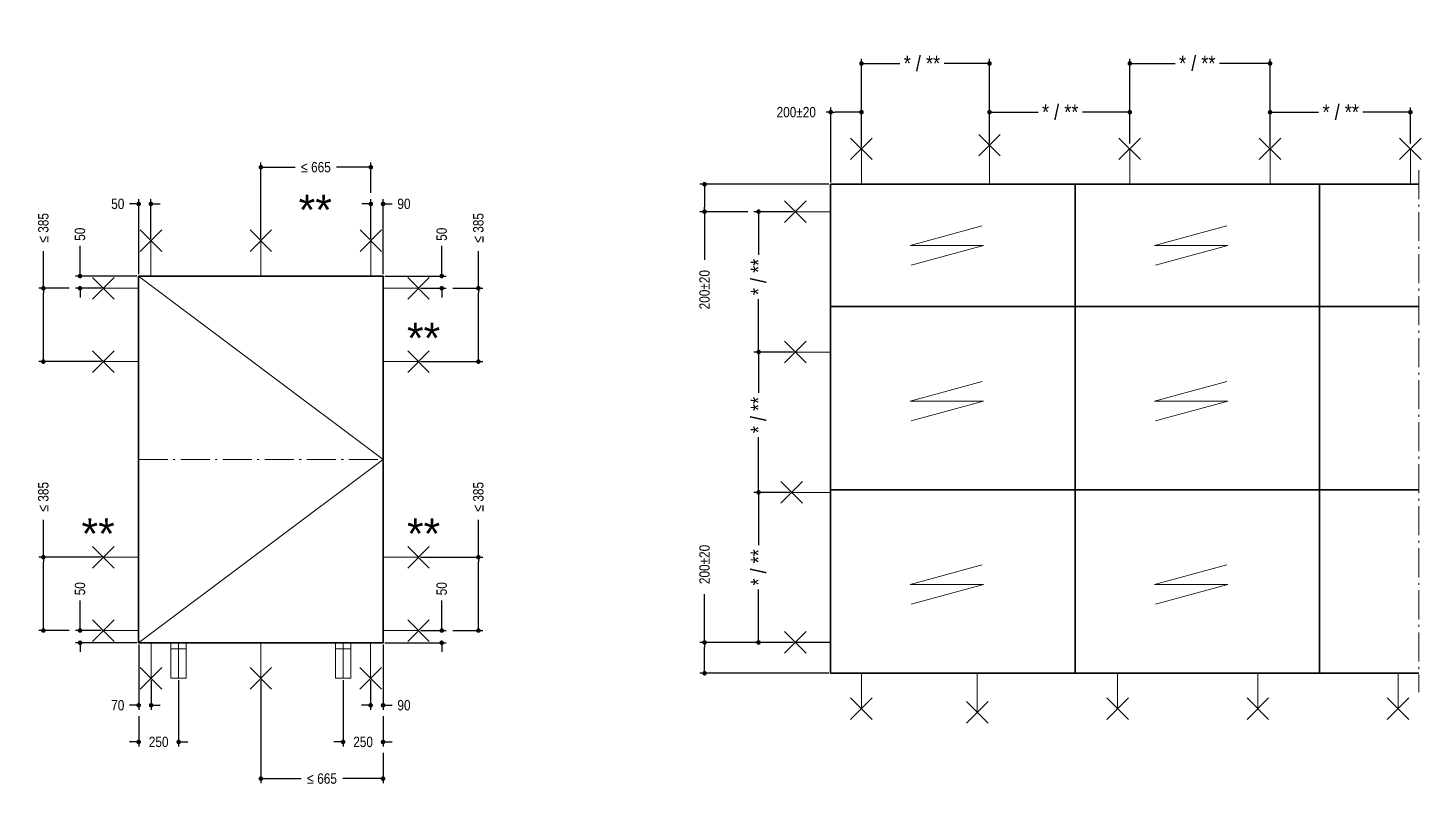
# Model space of a CAD drawing. Header units: millimetres. Extents: x -1598 to 10110, y -2803 to 662.
# Drawn here: x -1393.1 to -1165, y -874.6 to -749.2 of the extents above; entities that cross this region are included whole.
import ezdxf

# ---------------------------------------------------------------- set-up
doc = ezdxf.new("R2010")
doc.units = ezdxf.units.MM
doc.header["$PDMODE"] = 3
doc.header["$PDSIZE"] = -2
doc.linetypes.add('CENTER', pattern=[50.8, 31.75, -6.35, 6.35, -6.35])
doc.linetypes.add('gen7a', pattern=[6.875, 4.75, -0.875, 0.375, -0.875])
for name, color, linetype, lineweight in [('AM_5', 3, 'Continuous', 25), ('Cent3 light', 70, 'gen7a', 18), ('Cont1', 7, 'Continuous', 35), ('CONT2', 2, 'Continuous', 0), ('Cont3', 70, 'Continuous', 18)]:
    doc.layers.add(name, color=color, linetype=linetype, lineweight=lineweight)
doc.layers.add('CENT_18', color=3, linetype='CENTER')
doc.layers.add('CONST25', color=3, linetype='Continuous')
doc.styles.add('BEMSTIL', font='8SIMPLEX.SHX', dxfattribs={"width": 0.85})
doc.styles.add('SWISSL', font='swissl.ttf')
doc.dimstyles.new('Dok-1zu2-PUNKT', dxfattribs={"dimscale": 0.5, "dimtxt": 3.4, "dimasz": 1.5, "dimexe": 1.5, "dimexo": 0.6, "dimgap": 1.5, "dimtad": 0, "dimlfac": 2, "dimdsep": 46, "dimtxsty": 'BEMSTIL', "dimblk": 'PUNKT', "dimblk1": 'PUNKT', "dimblk2": 'PUNKT', "dimcen": 0, "dimclrd": 3, "dimclre": 3, "dimclrt": 3, "dimadec": 0, "dimazin": 0, "dimtfac": 0.7, "dimtofl": 0, "dimtmove": 0, "dimatfit": 3, "dimfxl": 1, "dimtolj": 1, "dimarcsym": 0})

# ---------------------------------------------------------------- blocks, each defined once
blk = doc.blocks.new('PUNKT')
at = {"color": 0, "linetype": 'Continuous'}
blk.add_line((-0.5, 0), (-1, 0), dxfattribs=at)
at = {"color": 0, "linetype": 'Continuous', "const_width": 0.5}
blk.add_lwpolyline([(-0.25, 0, 1), (0.25, 0, 1)], format="xyb", close=True, dxfattribs=at)
blk = doc.blocks.new('*D129')
at = {"layer": 'AM_5', "color": 3, "lineweight": -2, "transparency": 16777216}
for p, q in [((-1261.67, -763.01), (-1262.42, -763.01)), ((-1261.67, -774.51), (-1261.67, -762.26)), ((-1257.38, -763.01), (-1260.92, -763.01)), ((-1256.63, -768.71), (-1256.63, -762.26))]:
    blk.add_line(p, q, dxfattribs=at)
at = {"layer": 'Defpoints', "color": 0, "transparency": 16777216}
for p in [(-1261.67, -763.01), (-1256.63, -769.01), (-1261.67, -774.81)]:
    blk.add_point(p, dxfattribs=at)
at = {"layer": 'AM_5', "color": 3, "lineweight": -2, "transparency": 16777216, "xscale": 0.75, "yscale": 0.75, "zscale": 0.75, "rotation": 180}
blk.add_blockref('PUNKT', (-1261.67, -763.01), dxfattribs=at)
at = {"layer": 'AM_5', "color": 3, "lineweight": -2, "transparency": 16777216, "xscale": 0.75, "yscale": 0.75, "zscale": 0.75}
blk.add_blockref('PUNKT', (-1256.63, -763.01), dxfattribs=at)
at = {"layer": 'AM_5', "color": 3, "transparency": 16777216, "insert": (-1267.3, -763.01), "char_height": 1.7, "attachment_point": 5, "style": 'BEMSTIL'}
blk.add_mtext('\\A1;200±20', dxfattribs=at)
blk = doc.blocks.new('*D130')
at = {"layer": 'AM_5', "color": 3, "lineweight": -2, "transparency": 16777216}
for p, q in [((-1261.97, -774.81), (-1283.06, -774.81)), ((-1282.31, -775.56), (-1282.31, -778.54)), ((-1275.22, -779.29), (-1283.06, -779.29)), ((-1282.31, -779.29), (-1282.31, -787.17))]:
    blk.add_line(p, q, dxfattribs=at)
at = {"layer": 'Defpoints', "color": 0, "transparency": 16777216}
for p in [(-1282.31, -774.81), (-1261.67, -774.81), (-1274.92, -779.29)]:
    blk.add_point(p, dxfattribs=at)
at = {"layer": 'AM_5', "color": 3, "lineweight": -2, "transparency": 16777216, "xscale": 0.75, "yscale": 0.75, "zscale": 0.75}
for p, rotation in [((-1282.31, -774.81), 90), ((-1282.31, -779.29), 270)]:
    blk.add_blockref('PUNKT', p, dxfattribs=dict(at, rotation=rotation))
at = {"layer": 'AM_5', "color": 3, "transparency": 16777216, "insert": (-1282.31, -792.05), "char_height": 1.7, "attachment_point": 5, "rotation": 90, "style": 'BEMSTIL'}
blk.add_mtext('\\A1;200±20', dxfattribs=at)
blk = doc.blocks.new('*D131')
at = {"layer": 'AM_5', "color": 3, "lineweight": -2, "transparency": 16777216}
for p, q in [((-1282.31, -849.77), (-1282.31, -841.89)), ((-1267.77, -849.77), (-1283.06, -849.77)), ((-1282.31, -854.06), (-1282.31, -850.52)), ((-1261.97, -854.81), (-1283.06, -854.81))]:
    blk.add_line(p, q, dxfattribs=at)
at = {"layer": 'Defpoints', "color": 0, "transparency": 16777216}
for p in [(-1267.47, -849.77), (-1282.31, -854.81), (-1261.67, -854.81)]:
    blk.add_point(p, dxfattribs=at)
at = {"layer": 'AM_5', "color": 3, "lineweight": -2, "transparency": 16777216, "xscale": 0.75, "yscale": 0.75, "zscale": 0.75}
for p, rotation in [((-1282.31, -849.77), 90), ((-1282.31, -854.81), 270)]:
    blk.add_blockref('PUNKT', p, dxfattribs=dict(at, rotation=rotation))
at = {"layer": 'AM_5', "color": 3, "transparency": 16777216, "insert": (-1282.31, -837.01), "char_height": 1.7, "attachment_point": 5, "rotation": 90, "style": 'BEMSTIL'}
blk.add_mtext('\\A1;200±20', dxfattribs=at)
blk = doc.blocks.new('MZ')
blk.add_lwpolyline([(6.456, -6.199), (3.499, -7), (6.501, -7), (3.544, -7.801)])
blk = doc.blocks.new('Z')
blk.add_blockref('MZ', (-10, 0))
blk = doc.blocks.new('001')
blk.add_blockref('Z', (9.75, 4.5))
blk = doc.blocks.new('*D117')
at = {"layer": 'AM_5', "color": 3, "lineweight": -2, "transparency": 16777216}
for p, q in [((-1268.97, -825.21), (-1274.22, -825.21)), ((-1273.47, -825.96), (-1273.47, -833.87)), ((-1273.47, -849.02), (-1273.47, -841.11)), ((-1268.37, -849.77), (-1274.22, -849.77))]:
    blk.add_line(p, q, dxfattribs=at)
at = {"layer": 'Defpoints', "color": 0, "transparency": 16777216}
for p in [(-1273.47, -825.21), (-1268.67, -825.21), (-1268.07, -849.77)]:
    blk.add_point(p, dxfattribs=at)
at = {"layer": 'AM_5', "color": 3, "lineweight": -2, "transparency": 16777216, "xscale": 0.75, "yscale": 0.75, "zscale": 0.75}
for p, rotation in [((-1273.47, -825.21), 90), ((-1273.47, -849.77), 270)]:
    blk.add_blockref('PUNKT', p, dxfattribs=dict(at, rotation=rotation))
at = {"layer": 'AM_5', "color": 3, "transparency": 16777216, "insert": (-1273.47, -837.49), "char_height": 2.5, "attachment_point": 5, "rotation": 90, "style": 'BEMSTIL'}
blk.add_mtext('\\A1;{\\fArial|b0|i0|c0|p34;* / **}', dxfattribs=at)
blk = doc.blocks.new('*D118')
at = {"layer": 'AM_5', "color": 3, "lineweight": -2, "transparency": 16777216}
for p, q in [((-1267.77, -802.25), (-1274.22, -802.25)), ((-1273.47, -803), (-1273.47, -808.94)), ((-1273.47, -824.46), (-1273.47, -816.18)), ((-1268.37, -825.21), (-1274.22, -825.21))]:
    blk.add_line(p, q, dxfattribs=at)
at = {"layer": 'Defpoints', "color": 0, "transparency": 16777216}
for p in [(-1273.47, -802.25), (-1267.47, -802.25), (-1268.07, -825.21)]:
    blk.add_point(p, dxfattribs=at)
at = {"layer": 'AM_5', "color": 3, "lineweight": -2, "transparency": 16777216, "xscale": 0.75, "yscale": 0.75, "zscale": 0.75}
for p, rotation in [((-1273.47, -802.25), 90), ((-1273.47, -825.21), 270)]:
    blk.add_blockref('PUNKT', p, dxfattribs=dict(at, rotation=rotation))
at = {"layer": 'AM_5', "color": 3, "transparency": 16777216, "insert": (-1273.47, -812.56), "char_height": 2.5, "attachment_point": 5, "rotation": 90, "style": 'BEMSTIL'}
blk.add_mtext('\\A1;{\\fArial|b0|i0|c0|p34;* / **}', dxfattribs=at)
blk = doc.blocks.new('*D119')
at = {"layer": 'AM_5', "color": 3, "lineweight": -2, "transparency": 16777216}
for p, q in [((-1267.77, -779.29), (-1274.22, -779.29)), ((-1273.47, -780.04), (-1273.47, -786.35)), ((-1273.47, -801.5), (-1273.47, -793.59)), ((-1268.37, -802.25), (-1274.22, -802.25))]:
    blk.add_line(p, q, dxfattribs=at)
at = {"layer": 'Defpoints', "color": 0, "transparency": 16777216}
for p in [(-1273.47, -779.29), (-1267.47, -779.29), (-1268.07, -802.25)]:
    blk.add_point(p, dxfattribs=at)
at = {"layer": 'AM_5', "color": 3, "lineweight": -2, "transparency": 16777216, "xscale": 0.75, "yscale": 0.75, "zscale": 0.75}
for p, rotation in [((-1273.47, -779.29), 90), ((-1273.47, -802.25), 270)]:
    blk.add_blockref('PUNKT', p, dxfattribs=dict(at, rotation=rotation))
at = {"layer": 'AM_5', "color": 3, "transparency": 16777216, "insert": (-1273.47, -789.97), "char_height": 2.5, "attachment_point": 5, "rotation": 90, "style": 'BEMSTIL'}
blk.add_mtext('\\A1;{\\fArial|b0|i0|c0|p34;* / **}', dxfattribs=at)
blk = doc.blocks.new('*D120')
at = {"layer": 'AM_5', "color": 3, "lineweight": -2, "transparency": 16777216}
for p, q in [((-1256.63, -768.11), (-1256.63, -754.3)), ((-1235.67, -768.11), (-1235.67, -754.3)), ((-1255.88, -755.05), (-1250.35, -755.05)), ((-1236.42, -755.05), (-1243.11, -755.05))]:
    blk.add_line(p, q, dxfattribs=at)
at = {"layer": 'Defpoints', "color": 0, "transparency": 16777216}
for p in [(-1235.67, -755.05), (-1256.63, -768.41), (-1235.67, -768.41)]:
    blk.add_point(p, dxfattribs=at)
at = {"layer": 'AM_5', "color": 3, "lineweight": -2, "transparency": 16777216, "xscale": 0.75, "yscale": 0.75, "zscale": 0.75, "rotation": 180}
blk.add_blockref('PUNKT', (-1256.63, -755.05), dxfattribs=at)
at = {"layer": 'AM_5', "color": 3, "lineweight": -2, "transparency": 16777216, "xscale": 0.75, "yscale": 0.75, "zscale": 0.75}
blk.add_blockref('PUNKT', (-1235.67, -755.05), dxfattribs=at)
at = {"layer": 'AM_5', "color": 3, "transparency": 16777216, "insert": (-1246.73, -755.05), "char_height": 2.5, "attachment_point": 5, "style": 'BEMSTIL'}
blk.add_mtext('\\A1;{\\fArial|b0|i0|c0|p34;* / **}', dxfattribs=at)
blk = doc.blocks.new('*D121')
at = {"layer": 'AM_5', "color": 3, "lineweight": -2, "transparency": 16777216}
for p, q in [((-1212.71, -768.11), (-1212.71, -754.28)), ((-1189.75, -768.71), (-1189.75, -754.28)), ((-1211.96, -755.03), (-1205.29, -755.03)), ((-1190.5, -755.03), (-1198.04, -755.03))]:
    blk.add_line(p, q, dxfattribs=at)
at = {"layer": 'Defpoints', "color": 0, "transparency": 16777216}
for p in [(-1189.75, -755.03), (-1212.71, -768.41), (-1189.75, -769.01)]:
    blk.add_point(p, dxfattribs=at)
at = {"layer": 'AM_5', "color": 3, "lineweight": -2, "transparency": 16777216, "xscale": 0.75, "yscale": 0.75, "zscale": 0.75, "rotation": 180}
blk.add_blockref('PUNKT', (-1212.71, -755.03), dxfattribs=at)
at = {"layer": 'AM_5', "color": 3, "lineweight": -2, "transparency": 16777216, "xscale": 0.75, "yscale": 0.75, "zscale": 0.75}
blk.add_blockref('PUNKT', (-1189.75, -755.03), dxfattribs=at)
at = {"layer": 'AM_5', "color": 3, "transparency": 16777216, "insert": (-1201.67, -755.03), "char_height": 2.5, "attachment_point": 5, "style": 'BEMSTIL'}
blk.add_mtext('\\A1;{\\fArial|b0|i0|c0|p34;* / **}', dxfattribs=at)
blk = doc.blocks.new('*D122')
at = {"layer": 'AM_5', "color": 3, "lineweight": -2, "transparency": 16777216}
for p, q in [((-1235.67, -767.51), (-1235.67, -762.26)), ((-1234.92, -763.01), (-1227.72, -763.01)), ((-1213.46, -763.01), (-1220.47, -763.01)), ((-1212.71, -767.51), (-1212.71, -762.26))]:
    blk.add_line(p, q, dxfattribs=at)
at = {"layer": 'Defpoints', "color": 0, "transparency": 16777216}
for p in [(-1212.71, -763.01), (-1235.67, -767.81), (-1212.71, -767.81)]:
    blk.add_point(p, dxfattribs=at)
at = {"layer": 'AM_5', "color": 3, "lineweight": -2, "transparency": 16777216, "xscale": 0.75, "yscale": 0.75, "zscale": 0.75, "rotation": 180}
blk.add_blockref('PUNKT', (-1235.67, -763.01), dxfattribs=at)
at = {"layer": 'AM_5', "color": 3, "lineweight": -2, "transparency": 16777216, "xscale": 0.75, "yscale": 0.75, "zscale": 0.75}
blk.add_blockref('PUNKT', (-1212.71, -763.01), dxfattribs=at)
at = {"layer": 'AM_5', "color": 3, "transparency": 16777216, "insert": (-1224.1, -763.01), "char_height": 2.5, "attachment_point": 5, "style": 'BEMSTIL'}
blk.add_mtext('\\A1;{\\fArial|b0|i0|c0|p34;* / **}', dxfattribs=at)
blk = doc.blocks.new('*D123')
at = {"layer": 'AM_5', "color": 3, "lineweight": -2, "transparency": 16777216}
for p, q in [((-1189.75, -768.11), (-1189.75, -762.26)), ((-1189, -763.01), (-1181.8, -763.01)), ((-1167.54, -763.01), (-1174.55, -763.01)), ((-1166.79, -768.11), (-1166.79, -762.26))]:
    blk.add_line(p, q, dxfattribs=at)
at = {"layer": 'Defpoints', "color": 0, "transparency": 16777216}
for p in [(-1166.79, -763.01), (-1189.75, -768.41), (-1166.79, -768.41)]:
    blk.add_point(p, dxfattribs=at)
at = {"layer": 'AM_5', "color": 3, "lineweight": -2, "transparency": 16777216, "xscale": 0.75, "yscale": 0.75, "zscale": 0.75, "rotation": 180}
blk.add_blockref('PUNKT', (-1189.75, -763.01), dxfattribs=at)
at = {"layer": 'AM_5', "color": 3, "lineweight": -2, "transparency": 16777216, "xscale": 0.75, "yscale": 0.75, "zscale": 0.75}
blk.add_blockref('PUNKT', (-1166.79, -763.01), dxfattribs=at)
at = {"layer": 'AM_5', "color": 3, "transparency": 16777216, "insert": (-1178.18, -763.01), "char_height": 2.5, "attachment_point": 5, "style": 'BEMSTIL'}
blk.add_mtext('\\A1;{\\fArial|b0|i0|c0|p34;* / **}', dxfattribs=at)
blk = doc.blocks.new('*D124')
at = {"layer": 'AM_5', "color": 3, "lineweight": -2, "transparency": 16777216}
for p, q in [((-1336.93, -783.72), (-1336.93, -777.27)), ((-1334.93, -789.52), (-1334.93, -777.27)), ((-1337.68, -778.02), (-1338.43, -778.02)), ((-1334.18, -778.02), (-1333.43, -778.02))]:
    blk.add_line(p, q, dxfattribs=at)
at = {"layer": 'Defpoints', "color": 0, "transparency": 16777216}
for p in [(-1334.93, -778.02), (-1336.93, -784.02), (-1334.93, -789.82)]:
    blk.add_point(p, dxfattribs=at)
at = {"layer": 'AM_5', "color": 3, "lineweight": -2, "transparency": 16777216, "xscale": 0.75, "yscale": 0.75, "zscale": 0.75}
blk.add_blockref('PUNKT', (-1336.93, -778.02), dxfattribs=at)
at = {"layer": 'AM_5', "color": 3, "lineweight": -2, "transparency": 16777216, "xscale": 0.75, "yscale": 0.75, "zscale": 0.75, "rotation": 180}
blk.add_blockref('PUNKT', (-1334.93, -778.02), dxfattribs=at)
at = {"layer": 'AM_5', "color": 3, "transparency": 16777216, "insert": (-1331.51, -778.02), "char_height": 1.7, "attachment_point": 5, "style": 'BEMSTIL'}
blk.add_mtext('\\A1;90', dxfattribs=at)
blk = doc.blocks.new('*D96')
at = {"layer": 'AM_5', "color": 3, "lineweight": -2, "transparency": 16777216}
for p, q in [((-1374.93, -789.52), (-1374.93, -777.27)), ((-1372.93, -783.72), (-1372.93, -777.27)), ((-1375.68, -778.02), (-1376.43, -778.02)), ((-1372.18, -778.02), (-1371.43, -778.02))]:
    blk.add_line(p, q, dxfattribs=at)
at = {"layer": 'Defpoints', "color": 0, "transparency": 16777216}
for p in [(-1374.93, -778.02), (-1372.93, -784.02), (-1374.93, -789.82)]:
    blk.add_point(p, dxfattribs=at)
at = {"layer": 'AM_5', "color": 3, "lineweight": -2, "transparency": 16777216, "xscale": 0.75, "yscale": 0.75, "zscale": 0.75}
blk.add_blockref('PUNKT', (-1374.93, -778.02), dxfattribs=at)
at = {"layer": 'AM_5', "color": 3, "lineweight": -2, "transparency": 16777216, "xscale": 0.75, "yscale": 0.75, "zscale": 0.75, "rotation": 180}
blk.add_blockref('PUNKT', (-1372.93, -778.02), dxfattribs=at)
at = {"layer": 'AM_5', "color": 3, "transparency": 16777216, "insert": (-1378.35, -778.02), "char_height": 1.7, "attachment_point": 5, "style": 'BEMSTIL'}
blk.add_mtext('\\A1;50', dxfattribs=at)
blk = doc.blocks.new('*D97')
at = {"layer": 'AM_5', "color": 3, "lineweight": -2, "transparency": 16777216}
for p, q in [((-1384.53, -789.07), (-1384.53, -784.9)), ((-1375.23, -789.82), (-1385.28, -789.82)), ((-1381.03, -791.82), (-1385.28, -791.82)), ((-1384.53, -792.57), (-1384.53, -793.32))]:
    blk.add_line(p, q, dxfattribs=at)
at = {"layer": 'Defpoints', "color": 0, "transparency": 16777216}
for p in [(-1374.93, -789.82), (-1384.53, -791.82), (-1380.73, -791.82)]:
    blk.add_point(p, dxfattribs=at)
at = {"layer": 'AM_5', "color": 3, "lineweight": -2, "transparency": 16777216, "xscale": 0.75, "yscale": 0.75, "zscale": 0.75}
for p, rotation in [((-1384.53, -789.82), 270), ((-1384.53, -791.82), 90)]:
    blk.add_blockref('PUNKT', p, dxfattribs=dict(at, rotation=rotation))
at = {"layer": 'AM_5', "color": 3, "transparency": 16777216, "insert": (-1384.53, -782.98), "char_height": 1.7, "attachment_point": 5, "rotation": 90, "style": 'BEMSTIL'}
blk.add_mtext('\\A1;50', dxfattribs=at)
blk = doc.blocks.new('*D98')
at = {"layer": 'AM_5', "color": 3, "lineweight": -2, "transparency": 16777216}
for p, q in [((-1384.53, -847.07), (-1384.53, -842.9)), ((-1381.08, -847.82), (-1385.28, -847.82)), ((-1375.23, -849.82), (-1385.28, -849.82)), ((-1384.53, -850.57), (-1384.53, -851.32))]:
    blk.add_line(p, q, dxfattribs=at)
at = {"layer": 'Defpoints', "color": 0, "transparency": 16777216}
for p in [(-1380.78, -847.82), (-1384.53, -849.82), (-1374.93, -849.82)]:
    blk.add_point(p, dxfattribs=at)
at = {"layer": 'AM_5', "color": 3, "lineweight": -2, "transparency": 16777216, "xscale": 0.75, "yscale": 0.75, "zscale": 0.75}
for p, rotation in [((-1384.53, -847.82), 270), ((-1384.53, -849.82), 90)]:
    blk.add_blockref('PUNKT', p, dxfattribs=dict(at, rotation=rotation))
at = {"layer": 'AM_5', "color": 3, "transparency": 16777216, "insert": (-1384.53, -840.98), "char_height": 1.7, "attachment_point": 5, "rotation": 90, "style": 'BEMSTIL'}
blk.add_mtext('\\A1;50', dxfattribs=at)
blk = doc.blocks.new('*D99')
at = {"layer": 'AM_5', "color": 3, "lineweight": -2, "transparency": 16777216}
for p, q in [((-1334.93, -850.12), (-1334.93, -860.8)), ((-1336.97, -855.92), (-1336.97, -860.8)), ((-1337.72, -860.05), (-1338.47, -860.05)), ((-1334.18, -860.05), (-1333.43, -860.05))]:
    blk.add_line(p, q, dxfattribs=at)
at = {"layer": 'Defpoints', "color": 0, "transparency": 16777216}
for p in [(-1334.93, -849.82), (-1336.97, -855.62), (-1334.93, -860.05)]:
    blk.add_point(p, dxfattribs=at)
at = {"layer": 'AM_5', "color": 3, "lineweight": -2, "transparency": 16777216, "xscale": 0.75, "yscale": 0.75, "zscale": 0.75}
blk.add_blockref('PUNKT', (-1336.97, -860.05), dxfattribs=at)
at = {"layer": 'AM_5', "color": 3, "lineweight": -2, "transparency": 16777216, "xscale": 0.75, "yscale": 0.75, "zscale": 0.75, "rotation": 180}
blk.add_blockref('PUNKT', (-1334.93, -860.05), dxfattribs=at)
at = {"layer": 'AM_5', "color": 3, "transparency": 16777216, "insert": (-1331.51, -860.05), "char_height": 1.7, "attachment_point": 5, "style": 'BEMSTIL'}
blk.add_mtext('\\A1;90', dxfattribs=at)
blk = doc.blocks.new('*D100')
at = {"layer": 'AM_5', "color": 3, "lineweight": -2, "transparency": 16777216}
for p, q in [((-1374.93, -850.12), (-1374.93, -860.8)), ((-1372.89, -855.92), (-1372.89, -860.8)), ((-1375.68, -860.05), (-1376.43, -860.05)), ((-1372.14, -860.05), (-1371.39, -860.05))]:
    blk.add_line(p, q, dxfattribs=at)
at = {"layer": 'Defpoints', "color": 0, "transparency": 16777216}
for p in [(-1374.93, -849.82), (-1372.89, -855.62), (-1374.93, -860.05)]:
    blk.add_point(p, dxfattribs=at)
at = {"layer": 'AM_5', "color": 3, "lineweight": -2, "transparency": 16777216, "xscale": 0.75, "yscale": 0.75, "zscale": 0.75}
blk.add_blockref('PUNKT', (-1374.93, -860.05), dxfattribs=at)
at = {"layer": 'AM_5', "color": 3, "lineweight": -2, "transparency": 16777216, "xscale": 0.75, "yscale": 0.75, "zscale": 0.75, "rotation": 180}
blk.add_blockref('PUNKT', (-1372.89, -860.05), dxfattribs=at)
at = {"layer": 'AM_5', "color": 3, "transparency": 16777216, "insert": (-1378.35, -860.05), "char_height": 1.7, "attachment_point": 5, "style": 'BEMSTIL'}
blk.add_mtext('\\A1;70', dxfattribs=at)
blk = doc.blocks.new('*D101')
at = {"layer": 'AM_5', "color": 3, "lineweight": -2, "transparency": 16777216}
for p, q in [((-1341.47, -855.92), (-1341.47, -866.8)), ((-1334.93, -861.85), (-1334.93, -866.8)), ((-1342.22, -866.05), (-1342.97, -866.05)), ((-1334.18, -866.05), (-1333.43, -866.05))]:
    blk.add_line(p, q, dxfattribs=at)
at = {"layer": 'Defpoints', "color": 0, "transparency": 16777216}
for p in [(-1341.47, -855.62), (-1334.93, -861.55), (-1334.93, -866.05)]:
    blk.add_point(p, dxfattribs=at)
at = {"layer": 'AM_5', "color": 3, "lineweight": -2, "transparency": 16777216, "xscale": 0.75, "yscale": 0.75, "zscale": 0.75}
blk.add_blockref('PUNKT', (-1341.47, -866.05), dxfattribs=at)
at = {"layer": 'AM_5', "color": 3, "lineweight": -2, "transparency": 16777216, "xscale": 0.75, "yscale": 0.75, "zscale": 0.75, "rotation": 180}
blk.add_blockref('PUNKT', (-1334.93, -866.05), dxfattribs=at)
at = {"layer": 'AM_5', "color": 3, "transparency": 16777216, "insert": (-1338.2, -866.05), "char_height": 1.7, "attachment_point": 5, "style": 'BEMSTIL'}
blk.add_mtext('\\A1;250', dxfattribs=at)
blk = doc.blocks.new('*D102')
at = {"layer": 'AM_5', "color": 3, "lineweight": -2, "transparency": 16777216}
for p, q in [((-1368.39, -855.92), (-1368.39, -866.8)), ((-1374.93, -861.85), (-1374.93, -866.8)), ((-1375.68, -866.05), (-1376.43, -866.05)), ((-1367.64, -866.05), (-1366.89, -866.05))]:
    blk.add_line(p, q, dxfattribs=at)
at = {"layer": 'Defpoints', "color": 0, "transparency": 16777216}
for p in [(-1368.39, -855.62), (-1374.93, -861.55), (-1374.93, -866.05)]:
    blk.add_point(p, dxfattribs=at)
at = {"layer": 'AM_5', "color": 3, "lineweight": -2, "transparency": 16777216, "xscale": 0.75, "yscale": 0.75, "zscale": 0.75}
blk.add_blockref('PUNKT', (-1374.93, -866.05), dxfattribs=at)
at = {"layer": 'AM_5', "color": 3, "lineweight": -2, "transparency": 16777216, "xscale": 0.75, "yscale": 0.75, "zscale": 0.75, "rotation": 180}
blk.add_blockref('PUNKT', (-1368.39, -866.05), dxfattribs=at)
at = {"layer": 'AM_5', "color": 3, "transparency": 16777216, "insert": (-1371.66, -866.05), "char_height": 1.7, "attachment_point": 5, "style": 'BEMSTIL'}
blk.add_mtext('\\A1;250', dxfattribs=at)
blk = doc.blocks.new('*D103')
at = {"layer": 'AM_5', "color": 3, "lineweight": -2, "transparency": 16777216}
for p, q in [((-1354.93, -855.92), (-1354.93, -872.8)), ((-1334.93, -867.85), (-1334.93, -872.8)), ((-1354.18, -872.05), (-1348.34, -872.05)), ((-1335.68, -872.05), (-1341.53, -872.05))]:
    blk.add_line(p, q, dxfattribs=at)
at = {"layer": 'Defpoints', "color": 0, "transparency": 16777216}
for p in [(-1354.93, -855.62), (-1334.93, -867.55), (-1334.93, -872.05)]:
    blk.add_point(p, dxfattribs=at)
at = {"layer": 'AM_5', "color": 3, "lineweight": -2, "transparency": 16777216, "xscale": 0.75, "yscale": 0.75, "zscale": 0.75, "rotation": 180}
blk.add_blockref('PUNKT', (-1354.93, -872.05), dxfattribs=at)
at = {"layer": 'AM_5', "color": 3, "lineweight": -2, "transparency": 16777216, "xscale": 0.75, "yscale": 0.75, "zscale": 0.75}
blk.add_blockref('PUNKT', (-1334.93, -872.05), dxfattribs=at)
at = {"layer": 'AM_5', "color": 3, "transparency": 16777216, "insert": (-1344.93, -872.05), "char_height": 1.7, "attachment_point": 5, "style": 'BEMSTIL'}
blk.add_mtext('\\A1;{\\fArial|b0|i0|c0|p34;≤ }665', dxfattribs=at)
blk = doc.blocks.new('*D104')
at = {"layer": 'AM_5', "color": 3, "lineweight": -2, "transparency": 16777216}
for p, q in [((-1354.93, -783.72), (-1354.93, -771.27)), ((-1354.18, -772.02), (-1349.34, -772.02)), ((-1337.68, -772.02), (-1342.53, -772.02)), ((-1336.93, -776.22), (-1336.93, -771.27))]:
    blk.add_line(p, q, dxfattribs=at)
at = {"layer": 'Defpoints', "color": 0, "transparency": 16777216}
for p in [(-1336.93, -772.02), (-1336.93, -776.52), (-1354.93, -784.02)]:
    blk.add_point(p, dxfattribs=at)
at = {"layer": 'AM_5', "color": 3, "lineweight": -2, "transparency": 16777216, "xscale": 0.75, "yscale": 0.75, "zscale": 0.75, "rotation": 180}
blk.add_blockref('PUNKT', (-1354.93, -772.02), dxfattribs=at)
at = {"layer": 'AM_5', "color": 3, "lineweight": -2, "transparency": 16777216, "xscale": 0.75, "yscale": 0.75, "zscale": 0.75}
blk.add_blockref('PUNKT', (-1336.93, -772.02), dxfattribs=at)
at = {"layer": 'AM_5', "color": 3, "transparency": 16777216, "insert": (-1345.93, -772.02), "char_height": 1.7, "attachment_point": 5, "style": 'BEMSTIL'}
blk.add_mtext('\\A1;{\\fArial|b0|i0|c0|p34;≤ }665', dxfattribs=at)
blk = doc.blocks.new('*D105')
at = {"layer": 'AM_5', "color": 3, "lineweight": -2, "transparency": 16777216}
for p, q in [((-1325.33, -789.07), (-1325.33, -784.9)), ((-1334.63, -789.82), (-1324.58, -789.82)), ((-1328.83, -791.82), (-1324.58, -791.82)), ((-1325.33, -792.57), (-1325.33, -793.32))]:
    blk.add_line(p, q, dxfattribs=at)
at = {"layer": 'Defpoints', "color": 0, "transparency": 16777216}
for p in [(-1334.93, -789.82), (-1329.13, -791.82), (-1325.33, -791.82)]:
    blk.add_point(p, dxfattribs=at)
at = {"layer": 'AM_5', "color": 3, "lineweight": -2, "transparency": 16777216, "xscale": 0.75, "yscale": 0.75, "zscale": 0.75}
for p, rotation in [((-1325.33, -789.82), 270), ((-1325.33, -791.82), 90)]:
    blk.add_blockref('PUNKT', p, dxfattribs=dict(at, rotation=rotation))
at = {"layer": 'AM_5', "color": 3, "transparency": 16777216, "insert": (-1325.33, -782.98), "char_height": 1.7, "attachment_point": 5, "rotation": 90, "style": 'BEMSTIL'}
blk.add_mtext('\\A1;50', dxfattribs=at)
blk = doc.blocks.new('*D106')
at = {"layer": 'AM_5', "color": 3, "lineweight": -2, "transparency": 16777216}
for p, q in [((-1325.33, -847.07), (-1325.33, -842.9)), ((-1328.78, -847.82), (-1324.58, -847.82)), ((-1334.63, -849.82), (-1324.58, -849.82)), ((-1325.33, -850.57), (-1325.33, -851.32))]:
    blk.add_line(p, q, dxfattribs=at)
at = {"layer": 'Defpoints', "color": 0, "transparency": 16777216}
for p in [(-1329.08, -847.82), (-1334.93, -849.82), (-1325.33, -849.82)]:
    blk.add_point(p, dxfattribs=at)
at = {"layer": 'AM_5', "color": 3, "lineweight": -2, "transparency": 16777216, "xscale": 0.75, "yscale": 0.75, "zscale": 0.75}
for p, rotation in [((-1325.33, -847.82), 270), ((-1325.33, -849.82), 90)]:
    blk.add_blockref('PUNKT', p, dxfattribs=dict(at, rotation=rotation))
at = {"layer": 'AM_5', "color": 3, "transparency": 16777216, "insert": (-1325.33, -840.98), "char_height": 1.7, "attachment_point": 5, "rotation": 90, "style": 'BEMSTIL'}
blk.add_mtext('\\A1;50', dxfattribs=at)
blk = doc.blocks.new('*D107')
at = {"layer": 'AM_5', "color": 3, "lineweight": -2, "transparency": 16777216}
for p, q in [((-1390.53, -791.82), (-1390.53, -785.73)), ((-1386.33, -791.82), (-1391.28, -791.82)), ((-1390.53, -803.07), (-1390.53, -792.57)), ((-1381.03, -803.82), (-1391.28, -803.82))]:
    blk.add_line(p, q, dxfattribs=at)
at = {"layer": 'Defpoints', "color": 0, "transparency": 16777216}
for p in [(-1386.03, -791.82), (-1390.53, -803.82), (-1380.73, -803.82)]:
    blk.add_point(p, dxfattribs=at)
at = {"layer": 'AM_5', "color": 3, "lineweight": -2, "transparency": 16777216, "xscale": 0.75, "yscale": 0.75, "zscale": 0.75}
for p, rotation in [((-1390.53, -791.82), 90), ((-1390.53, -803.82), 270)]:
    blk.add_blockref('PUNKT', p, dxfattribs=dict(at, rotation=rotation))
at = {"layer": 'AM_5', "color": 3, "transparency": 16777216, "insert": (-1390.53, -781.95), "char_height": 1.7, "attachment_point": 5, "rotation": 90, "style": 'BEMSTIL'}
blk.add_mtext('\\A1;{\\fArial|b0|i0|c0|p34;≤} 385', dxfattribs=at)
blk = doc.blocks.new('*D108')
at = {"layer": 'AM_5', "color": 3, "lineweight": -2, "transparency": 16777216}
for p, q in [((-1390.53, -835.82), (-1390.53, -829.73)), ((-1381.03, -835.82), (-1391.28, -835.82)), ((-1390.53, -847.07), (-1390.53, -836.57)), ((-1386.33, -847.82), (-1391.28, -847.82))]:
    blk.add_line(p, q, dxfattribs=at)
at = {"layer": 'Defpoints', "color": 0, "transparency": 16777216}
for p in [(-1380.73, -835.82), (-1390.53, -847.82), (-1386.03, -847.82)]:
    blk.add_point(p, dxfattribs=at)
at = {"layer": 'AM_5', "color": 3, "lineweight": -2, "transparency": 16777216, "xscale": 0.75, "yscale": 0.75, "zscale": 0.75}
for p, rotation in [((-1390.53, -835.82), 90), ((-1390.53, -847.82), 270)]:
    blk.add_blockref('PUNKT', p, dxfattribs=dict(at, rotation=rotation))
at = {"layer": 'AM_5', "color": 3, "transparency": 16777216, "insert": (-1390.53, -825.95), "char_height": 1.7, "attachment_point": 5, "rotation": 90, "style": 'BEMSTIL'}
blk.add_mtext('\\A1;{\\fArial|b0|i0|c0|p34;≤} 385', dxfattribs=at)
blk = doc.blocks.new('*D109')
at = {"layer": 'AM_5', "color": 3, "lineweight": -2, "transparency": 16777216}
for p, q in [((-1319.33, -791.82), (-1319.33, -785.73)), ((-1323.53, -791.82), (-1318.58, -791.82)), ((-1319.33, -803.07), (-1319.33, -792.57)), ((-1328.83, -803.82), (-1318.58, -803.82))]:
    blk.add_line(p, q, dxfattribs=at)
at = {"layer": 'Defpoints', "color": 0, "transparency": 16777216}
for p in [(-1323.83, -791.82), (-1329.13, -803.82), (-1319.33, -803.82)]:
    blk.add_point(p, dxfattribs=at)
at = {"layer": 'AM_5', "color": 3, "lineweight": -2, "transparency": 16777216, "xscale": 0.75, "yscale": 0.75, "zscale": 0.75}
for p, rotation in [((-1319.33, -791.82), 90), ((-1319.33, -803.82), 270)]:
    blk.add_blockref('PUNKT', p, dxfattribs=dict(at, rotation=rotation))
at = {"layer": 'AM_5', "color": 3, "transparency": 16777216, "insert": (-1319.33, -781.95), "char_height": 1.7, "attachment_point": 5, "rotation": 90, "style": 'BEMSTIL'}
blk.add_mtext('\\A1;{\\fArial|b0|i0|c0|p34;≤} 385', dxfattribs=at)
blk = doc.blocks.new('*D110')
at = {"layer": 'AM_5', "color": 3, "lineweight": -2, "transparency": 16777216}
for p, q in [((-1319.33, -835.82), (-1319.33, -829.73)), ((-1328.83, -835.82), (-1318.58, -835.82)), ((-1319.33, -847.07), (-1319.33, -836.57)), ((-1323.53, -847.82), (-1318.58, -847.82))]:
    blk.add_line(p, q, dxfattribs=at)
at = {"layer": 'Defpoints', "color": 0, "transparency": 16777216}
for p in [(-1329.13, -835.82), (-1323.83, -847.82), (-1319.33, -847.82)]:
    blk.add_point(p, dxfattribs=at)
at = {"layer": 'AM_5', "color": 3, "lineweight": -2, "transparency": 16777216, "xscale": 0.75, "yscale": 0.75, "zscale": 0.75}
for p, rotation in [((-1319.33, -835.82), 90), ((-1319.33, -847.82), 270)]:
    blk.add_blockref('PUNKT', p, dxfattribs=dict(at, rotation=rotation))
at = {"layer": 'AM_5', "color": 3, "transparency": 16777216, "insert": (-1319.33, -825.95), "char_height": 1.7, "attachment_point": 5, "rotation": 90, "style": 'BEMSTIL'}
blk.add_mtext('\\A1;{\\fArial|b0|i0|c0|p34;≤} 385', dxfattribs=at)

msp = doc.modelspace()

# ---------------------------------------------------------------- linework, layer by layer
at = {"layer": 'Cent3 light'}
for points in [[(-1165.421818, -772.491733), (-1165.421818, -857.891733)], [(-1374.933164, -819.822064), (-1334.933164, -819.822064)]]:
    msp.add_lwpolyline(points, dxfattribs=at)
at = {"layer": 'CENT_18'}
msp.add_lwpolyline([(-1261.673838, -849.771733), (-1267.473838, -849.771733)], dxfattribs=at)
at = {"layer": 'CONST25'}
for points in [[(-1382.500931, -790.054297), (-1378.965397, -793.589831)], [(-1378.965397, -790.054297), (-1382.500931, -793.589831)], [(-1327.365397, -790.054297), (-1330.900931, -793.589831)], [(-1330.900931, -790.054297), (-1327.365397, -793.589831)], [(-1382.500931, -802.054297), (-1378.965397, -805.589831)], [(-1378.965397, -802.054297), (-1382.500931, -805.589831)], [(-1327.365397, -802.054297), (-1330.900931, -805.589831)], [(-1330.900931, -802.054297), (-1327.365397, -805.589831)]]:
    msp.add_lwpolyline(points, dxfattribs=at)
at = {"layer": 'Cont1'}
for points in [[(-1221.673838, -794.811733), (-1261.673838, -794.811733), (-1261.673838, -774.811733), (-1221.673838, -774.811733)], [(-1221.673838, -794.811733), (-1221.673838, -774.811733), (-1181.673838, -774.811733), (-1181.673838, -794.811733)], [(-1374.933164, -849.822064), (-1374.933164, -789.822064), (-1334.933164, -789.822064), (-1334.933164, -849.822064)], [(-1261.673838, -854.811733), (-1261.673838, -794.811733), (-1221.673838, -794.811733), (-1221.673838, -854.811733)], [(-1181.673838, -854.811733), (-1181.673838, -794.811733), (-1221.673838, -794.811733), (-1221.673838, -854.811733)]]:
    msp.add_lwpolyline(points, close=True, dxfattribs=at)
for points in [[(-1181.673838, -794.811733), (-1181.673838, -774.811733), (-1165.421818, -774.811733)], [(-1165.421818, -794.811733), (-1181.673838, -794.811733), (-1181.673838, -854.811733), (-1165.421818, -854.811733)], [(-1165.421818, -794.811733), (-1181.673838, -794.811733)], [(-1261.673838, -824.811733), (-1181.673838, -824.811733)], [(-1221.673838, -824.811733), (-1165.421818, -824.811733)]]:
    msp.add_lwpolyline(points, dxfattribs=at)
at = {"layer": 'CONT2'}
for points in [[(-1254.866071, -767.243966), (-1258.401605, -770.7795)], [(-1258.401605, -767.243966), (-1254.866071, -770.7795)], [(-1237.441605, -766.643966), (-1233.906071, -770.1795)], [(-1233.906071, -766.643966), (-1237.441605, -770.1795)], [(-1214.481605, -767.243966), (-1210.946071, -770.7795)], [(-1210.946071, -767.243966), (-1214.481605, -770.7795)], [(-1187.986071, -767.243966), (-1191.521605, -770.7795)], [(-1191.521605, -767.243966), (-1187.986071, -770.7795)], [(-1168.561605, -767.243966), (-1165.026071, -770.7795)], [(-1165.026071, -767.243966), (-1168.561605, -770.7795)], [(-1269.241605, -777.523966), (-1265.706071, -781.0595)], [(-1269.241605, -781.0595), (-1265.706071, -777.523966)], [(-1374.700931, -782.254297), (-1371.165397, -785.789831)], [(-1371.165397, -782.254297), (-1374.700931, -785.789831)], [(-1356.700931, -782.254297), (-1353.165397, -785.789831)], [(-1353.165397, -782.254297), (-1356.700931, -785.789831)], [(-1335.165397, -782.254297), (-1338.700931, -785.789831)], [(-1338.700931, -782.254297), (-1335.165397, -785.789831)], [(-1269.241605, -804.0195), (-1265.706071, -800.483966)], [(-1269.241605, -800.483966), (-1265.706071, -804.0195)], [(-1269.841605, -826.9795), (-1266.306071, -823.443966)], [(-1269.841605, -823.443966), (-1266.306071, -826.9795)], [(-1382.500931, -834.054297), (-1378.965397, -837.589831)], [(-1378.965397, -834.054297), (-1382.500931, -837.589831)], [(-1327.365397, -834.054297), (-1330.900931, -837.589831)], [(-1330.900931, -834.054297), (-1327.365397, -837.589831)], [(-1382.500931, -846.054297), (-1378.965397, -849.589831)], [(-1378.965397, -846.054297), (-1382.500931, -849.589831)], [(-1327.365397, -846.054297), (-1330.900931, -849.589831)], [(-1330.900931, -846.054297), (-1327.365397, -849.589831)], [(-1269.241605, -848.003966), (-1265.706071, -851.5395)], [(-1269.241605, -851.5395), (-1265.706071, -848.003966)], [(-1269.241605, -848.003966), (-1265.706071, -851.5395)], [(-1265.706071, -848.003966), (-1269.241605, -851.5395)], [(-1374.660931, -857.389831), (-1371.125397, -853.854297)], [(-1371.125397, -857.389831), (-1374.660931, -853.854297)], [(-1353.165397, -857.389831), (-1356.700931, -853.854297)], [(-1356.700931, -857.389831), (-1353.165397, -853.854297)], [(-1335.205397, -857.389831), (-1338.740931, -853.854297)], [(-1338.740931, -857.389831), (-1335.205397, -853.854297)], [(-1254.866071, -862.3795), (-1258.401605, -858.843966)], [(-1258.401605, -862.3795), (-1254.866071, -858.843966)], [(-1239.441605, -862.9795), (-1235.906071, -859.443966)], [(-1235.906071, -862.9795), (-1239.441605, -859.443966)], [(-1216.481605, -862.3795), (-1212.946071, -858.843966)], [(-1212.946071, -862.3795), (-1216.481605, -858.843966)], [(-1189.986071, -862.3795), (-1193.521605, -858.843966)], [(-1193.521605, -862.3795), (-1189.986071, -858.843966)], [(-1170.561605, -862.3795), (-1167.026071, -858.843966)], [(-1167.026071, -862.3795), (-1170.561605, -858.843966)]]:
    msp.add_lwpolyline(points, dxfattribs=at)
at = {"layer": 'Cont3'}
for p, q in [((-1369.641714, -850.822064), (-1367.144613, -850.822064)), ((-1342.721714, -850.822064), (-1340.224613, -850.822064))]:
    msp.add_line(p, q, dxfattribs=at)
for points in [[(-1235.673838, -774.811733), (-1235.673838, -768.411733)], [(-1256.633838, -774.811733), (-1256.633838, -769.011733)], [(-1212.713838, -774.811733), (-1212.713838, -769.011733)], [(-1189.753838, -774.811733), (-1189.753838, -769.011733)], [(-1166.793838, -774.811733), (-1166.793838, -769.011733)], [(-1261.673838, -779.291733), (-1267.473838, -779.291733)], [(-1372.933164, -789.822064), (-1372.933164, -784.022064)], [(-1354.933164, -789.822064), (-1354.933164, -784.022064)], [(-1336.933164, -789.822064), (-1336.933164, -784.022064)], [(-1374.933164, -789.822064), (-1334.933164, -819.822064), (-1374.933164, -849.822064)], [(-1374.933164, -791.822064), (-1380.733164, -791.822064)], [(-1334.933164, -791.822064), (-1329.133164, -791.822064)], [(-1261.673838, -802.251733), (-1267.473838, -802.251733)], [(-1374.933164, -803.822064), (-1380.733164, -803.822064)], [(-1334.933164, -803.822064), (-1329.133164, -803.822064)], [(-1261.673838, -825.211733), (-1268.073838, -825.211733)], [(-1374.933164, -835.822064), (-1380.733164, -835.822064)], [(-1334.933164, -835.822064), (-1329.133164, -835.822064)], [(-1374.933164, -847.822064), (-1380.733164, -847.822064)], [(-1334.933164, -847.822064), (-1329.133164, -847.822064)], [(-1372.893164, -849.822064), (-1372.893164, -855.622064)], [(-1368.393164, -849.822064), (-1368.393164, -855.622064)], [(-1354.933164, -849.822064), (-1354.933164, -855.622064)], [(-1341.473164, -849.822064), (-1341.473164, -855.622064)], [(-1336.973164, -849.822064), (-1336.973164, -855.622064)], [(-1261.673838, -849.771733), (-1267.473838, -849.771733)], [(-1256.633838, -854.811733), (-1256.633838, -860.611733)], [(-1237.673838, -854.811733), (-1237.673838, -861.211733)], [(-1214.713838, -854.811733), (-1214.713838, -860.611733)], [(-1191.753838, -854.811733), (-1191.753838, -860.611733)], [(-1168.793838, -854.811733), (-1168.793838, -860.611733)]]:
    msp.add_lwpolyline(points, dxfattribs=at)
for points in [[(-1369.641714, -855.622064), (-1367.144613, -855.622064), (-1367.144613, -849.822064), (-1369.641714, -849.822064)], [(-1342.721714, -855.622064), (-1340.224613, -855.622064), (-1340.224613, -849.822064), (-1342.721714, -849.822064)]]:
    msp.add_lwpolyline(points, close=True, dxfattribs=at)

# ---------------------------------------------------------------- block references
at = {"layer": 'Cont3', "xscale": 4, "yscale": 4, "zscale": 4}
for p in [(-1261.673838, -774.811733), (-1221.673838, -774.811733), (-1261.673838, -800.296297), (-1221.673838, -800.296297), (-1261.673838, -830.296297), (-1221.673838, -830.296297)]:
    msp.add_blockref('001', p, dxfattribs=at)

# ---------------------------------------------------------------- texts
at = {"layer": 'AM_5', "char_height": 3.4, "width": 6.65991843, "style": 'SWISSL'}
for insert, attachment_point in [((-1343.310801, -776.484567), 3), ((-1325.576673, -797.466504), 3), ((-1384.289654, -829.466504), 1), ((-1325.576673, -829.466504), 3)]:
    msp.add_mtext('{\\H1.4706x;\\C1;**}', dxfattribs=dict(at, insert=insert, attachment_point=attachment_point))

# ---------------------------------------------------------------- dimensions: what is measured, and where the dimension line sits
at = {"layer": 'AM_5'}
for base, p1, p2, override, picture, middle in [((-1235.673838, -755.047877), (-1256.633838, -768.411733), (-1235.673838, -768.411733), {"dimtxt": 5}, '*D120', (-1246.731722, -755.047877)), ((-1189.753838, -755.033017), (-1212.713838, -768.411733), (-1189.753838, -769.011733), {"dimtxt": 5, "dimtp": 0, "dimtm": 0, "dimtdec": 4, "dimtzin": 0}, '*D121', (-1201.665294, -755.033017)), ((-1212.713838, -763.011733), (-1235.673838, -767.811733), (-1212.713838, -767.811733), {"dimtxt": 5}, '*D122', (-1224.096035, -763.011733)), ((-1166.793838, -763.011733), (-1189.753838, -768.411733), (-1166.793838, -768.411733), {"dimtxt": 5}, '*D123', (-1178.176035, -763.011733))]:
    dim = msp.add_linear_dim(base=base, p1=p1, p2=p2, text='{\\fArial|b0|i0|c0|p34;* / **}', dimstyle='Dok-1zu2-PUNKT', override=override, dxfattribs=at)
    dim.commit()
    dim.dimension.update_dxf_attribs({"geometry": picture, "text_midpoint": middle, "dimtype": 160})
for base, p1, p2, text, picture, middle in [((-1261.673838, -763.011733), (-1256.633838, -769.011733), (-1261.673838, -774.811733), '200±20', '*D129', (-1267.302409, -763.011733)), ((-1374.933164, -778.022064), (-1372.933164, -784.022064), (-1374.933164, -789.822064), '50', '*D96', (-1378.352925, -778.022064)), ((-1334.933164, -778.022064), (-1336.933164, -784.022064), (-1334.933164, -789.822064), '90', '*D124', (-1331.513402, -778.022064)), ((-1374.933164, -860.050743), (-1372.893164, -855.622064), (-1374.933164, -849.822064), '70', '*D100', (-1378.352925, -860.050743)), ((-1334.933164, -860.050743), (-1336.973164, -855.622064), (-1334.933164, -849.822064), '90', '*D99', (-1331.513402, -860.050743)), ((-1374.933164, -866.050743), (-1368.393164, -855.622064), (-1374.933164, -861.550743), '250', '*D102', (-1371.663164, -866.050743)), ((-1334.933164, -872.050743), (-1354.933164, -855.622064), (-1334.933164, -867.550743), '{\\fArial|b0|i0|c0|p34;≤ }665', '*D103', (-1344.933164, -872.050743)), ((-1334.933164, -866.050743), (-1341.473164, -855.622064), (-1334.933164, -861.550743), '250', '*D101', (-1338.203164, -866.050743))]:
    dim = msp.add_linear_dim(base=base, p1=p1, p2=p2, text=text, dimstyle='Dok-1zu2-PUNKT', dxfattribs=at)
    dim.commit()
    dim.dimension.update_dxf_attribs({"geometry": picture, "text_midpoint": middle})
dim = msp.add_linear_dim(base=(-1336.933164, -772.022064), p1=(-1354.933164, -784.022064), p2=(-1336.933164, -776.522064), text='{\\fArial|b0|i0|c0|p34;≤ }665', dimstyle='Dok-1zu2-PUNKT', dxfattribs=at)
dim.commit()
dim.dimension.update_dxf_attribs({"geometry": '*D104', "text_midpoint": (-1345.933164, -772.022064), "dimtype": 160})
for base, p1, p2, text, picture, middle in [((-1282.311572, -774.811733), (-1274.915021, -779.291733), (-1261.673838, -774.811733), '200±20', '*D130', (-1282.311572, -792.048876)), ((-1390.533164, -803.822064), (-1386.033164, -791.822064), (-1380.733164, -803.822064), '{\\fArial|b0|i0|c0|p34;≤} 385', '*D107', (-1390.533164, -781.951648)), ((-1319.333164, -803.822064), (-1323.833164, -791.822064), (-1329.133164, -803.822064), '{\\fArial|b0|i0|c0|p34;≤} 385', '*D109', (-1319.333164, -781.951648)), ((-1384.533164, -791.822064), (-1374.933164, -789.822064), (-1380.733164, -791.822064), '50', '*D97', (-1384.533164, -782.98254)), ((-1325.333164, -791.822064), (-1334.933164, -789.822064), (-1329.133164, -791.822064), '50', '*D105', (-1325.333164, -782.98254)), ((-1390.533164, -847.822064), (-1380.733164, -835.822064), (-1386.033164, -847.822064), '{\\fArial|b0|i0|c0|p34;≤} 385', '*D108', (-1390.533164, -825.951648)), ((-1319.333164, -847.822064), (-1329.133164, -835.822064), (-1323.833164, -847.822064), '{\\fArial|b0|i0|c0|p34;≤} 385', '*D110', (-1319.333164, -825.951648)), ((-1282.311572, -854.811733), (-1267.473838, -849.771733), (-1261.673838, -854.811733), '200±20', '*D131', (-1282.311572, -837.01459)), ((-1384.533164, -849.822064), (-1380.783164, -847.822064), (-1374.933164, -849.822064), '50', '*D98', (-1384.533164, -840.98254)), ((-1325.333164, -849.822064), (-1329.083164, -847.822064), (-1334.933164, -849.822064), '50', '*D106', (-1325.333164, -840.98254))]:
    dim = msp.add_linear_dim(base=base, p1=p1, p2=p2, angle=90, text=text, dimstyle='Dok-1zu2-PUNKT', dxfattribs=at)
    dim.commit()
    dim.dimension.update_dxf_attribs({"geometry": picture, "text_midpoint": middle, "dimtype": 160})
for base, p1, p2, picture, middle in [((-1273.473838, -779.291733), (-1268.073838, -802.251733), (-1267.473838, -779.291733), '*D119', (-1273.473838, -789.971733)), ((-1273.473838, -802.251733), (-1268.073838, -825.211733), (-1267.473838, -802.251733), '*D118', (-1273.473838, -812.556733)), ((-1273.473838, -825.211733), (-1268.073838, -849.771733), (-1268.673838, -825.211733), '*D117', (-1273.473838, -837.491733))]:
    dim = msp.add_linear_dim(base=base, p1=p1, p2=p2, angle=90, text='{\\fArial|b0|i0|c0|p34;* / **}', dimstyle='Dok-1zu2-PUNKT', override={"dimtxt": 5}, dxfattribs=at)
    dim.commit()
    dim.dimension.update_dxf_attribs({"geometry": picture, "text_midpoint": middle, "dimtype": 160})

doc.saveas('drawing.dxf')
